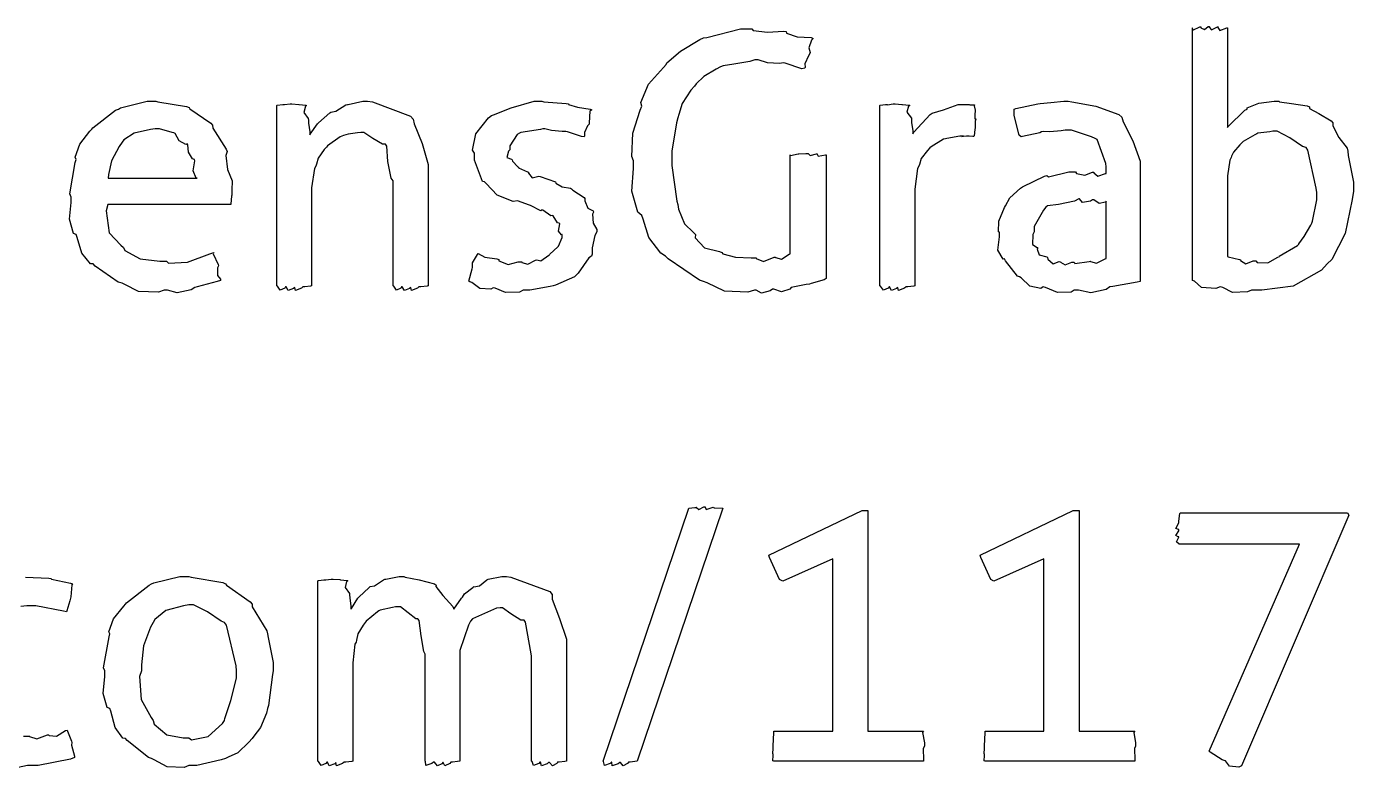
# Model space of a CAD drawing. Extents: x 1.97 to 9.39, y 0.66 to 7.28.
# Drawn here: x 4.588 to 5.216, y 1.148 to 1.499 of the extents above; entities that cross this region are included whole.
import ezdxf

# ---------------------------------------------------------------- set-up
doc = ezdxf.new("R2010")
doc.units = 0
doc.layers.get('0').update_dxf_attribs({"linetype": 'CONTINUOUS'})

msp = doc.modelspace()

# ---------------------------------------------------------------- linework, layer by layer
at = {"color": 0}
for points in [[(4.94928, 1.43847), (4.94943, 1.43815), (4.95301, 1.43892), (4.9534, 1.43892), (4.9534, 1.43892), (4.95665, 1.43912), (4.95774, 1.43912), (4.95768, 1.43912), (4.95871, 1.43821), (4.96169, 1.43896), (4.96208, 1.43892), (4.96197, 1.43886), (4.96251, 1.43782), (4.96587, 1.43853), (4.96619, 1.43847), (4.96619, 1.37988), (4.96528, 1.37934), (4.9591, 1.3775), (4.95839, 1.37728), (4.95687, 1.37706), (4.95047, 1.37587), (4.94971, 1.37576), (4.94911, 1.37489), (4.94515, 1.37359), (4.94157, 1.37495), (4.94081, 1.37489), (4.93983, 1.37408), (4.9356, 1.37305), (4.93317, 1.37446), (4.93235, 1.37446), (4.92914, 1.37348), (4.91813, 1.37402), (4.91, 1.37793), (4.90826, 1.37858), (4.90636, 1.37912), (4.89144, 1.38921), (4.89025, 1.39051), (4.88807, 1.39187), (4.88232, 1.39936), (4.87961, 1.40799), (4.87896, 1.40983), (4.87717, 1.41129), (4.87429, 1.42133), (4.87506, 1.43207), (4.87506, 1.43565), (4.87424, 1.43778), (4.87478, 1.44883), (4.87831, 1.45958), (4.87896, 1.46149), (4.87847, 1.46326), (4.88217, 1.47194), (4.88921, 1.47988), (4.89046, 1.48122), (4.89079, 1.48199), (4.89725, 1.48753), (4.90653, 1.49311), (4.90826, 1.49382), (4.90983, 1.49403), (4.92572, 1.49815), (4.93104, 1.49815), (4.93175, 1.49729), (4.93847, 1.49653), (4.94613, 1.49707), (4.94732, 1.49685), (4.94743, 1.4961), (4.95247, 1.49436), (4.95915, 1.49397), (4.96012, 1.4936), (4.95931, 1.49274), (4.95806, 1.4891), (4.95876, 1.48699), (4.95861, 1.48643), (4.95785, 1.48529), (4.95617, 1.4815), (4.95632, 1.47993), (4.95622, 1.47949), (4.95475, 1.47928), (4.94689, 1.48193), (4.94601, 1.4821), (4.94422, 1.48167), (4.93847, 1.48204), (4.93403, 1.4834), (4.93257, 1.4834), (4.93012, 1.48264), (4.92253, 1.48139), (4.91749, 1.48068), (4.91629, 1.48014), (4.91428, 1.47911), (4.90842, 1.47553), (4.90479, 1.47206), (4.90392, 1.47103), (4.90224, 1.46918), (4.89806, 1.46283), (4.89654, 1.45757), (4.89611, 1.45606), (4.89535, 1.45372), (4.89328, 1.44021), (4.89328, 1.43565), (4.89324, 1.43338), (4.89561, 1.4165), (4.89611, 1.41504), (4.89632, 1.41276), (4.89925, 1.40587), (4.90349, 1.40169), (4.90435, 1.40072), (4.90429, 1.39919), (4.90875, 1.39447), (4.91575, 1.39274), (4.91694, 1.39225), (4.91732, 1.39165), (4.92339, 1.39008), (4.93072, 1.38965), (4.93321, 1.38965), (4.93317, 1.38943), (4.93653, 1.38807), (4.94168, 1.39003), (4.94233, 1.39008), (4.94233, 1.38981), (4.94515, 1.38911), (4.94879, 1.3915), (4.94928, 1.3916), (4.94928, 1.43847)], [(5.13965, 1.49858), (5.13949, 1.49849), (5.13981, 1.49744), (5.14318, 1.49903), (5.14356, 1.49903), (5.14356, 1.49869), (5.14535, 1.49778), (5.14708, 1.49924), (5.14768, 1.49924), (5.14757, 1.49897), (5.14871, 1.49772), (5.15142, 1.49908), (5.15181, 1.49903), (5.15164, 1.49881), (5.15261, 1.49735), (5.15582, 1.49864), (5.15614, 1.49858), (5.15614, 1.4515), (5.15647, 1.45188), (5.16439, 1.45958), (5.16547, 1.46018), (5.16558, 1.46078), (5.17096, 1.46289), (5.17822, 1.46386), (5.18067, 1.46386), (5.18088, 1.46354), (5.18653, 1.46272), (5.1939, 1.46169), (5.19499, 1.46126), (5.19499, 1.46044), (5.19938, 1.45801), (5.20529, 1.45454), (5.20606, 1.45367), (5.206, 1.45215), (5.20893, 1.44672), (5.21278, 1.44162), (5.21322, 1.44021), (5.21332, 1.43821), (5.21582, 1.42557), (5.21582, 1.42133), (5.21528, 1.41738), (5.21192, 1.40126), (5.20551, 1.38889), (5.20344, 1.38683), (5.20074, 1.3839), (5.18733, 1.37625), (5.17253, 1.37446), (5.16764, 1.37446), (5.16564, 1.37364), (5.15858, 1.37337), (5.15397, 1.37576), (5.15267, 1.37598), (5.15072, 1.37527), (5.14393, 1.37571), (5.14051, 1.37874), (5.13965, 1.37902), (5.13965, 1.49858)], [(4.62631, 1.41504), (4.62543, 1.412), (4.62685, 1.40164), (4.63249, 1.39572), (4.63368, 1.39464), (4.63439, 1.39324), (4.64154, 1.38921), (4.65093, 1.38813), (4.65408, 1.38813), (4.65506, 1.38715), (4.66401, 1.3877), (4.67464, 1.3916), (4.67643, 1.39225), (4.67617, 1.39165), (4.6785, 1.38661), (4.6786, 1.38596), (4.67817, 1.38498), (4.67822, 1.38129), (4.67964, 1.37961), (4.67969, 1.37902), (4.67796, 1.37847), (4.66862, 1.37598), (4.66754, 1.37576), (4.66575, 1.37462), (4.65918, 1.37316), (4.65451, 1.37446), (4.653, 1.37446), (4.65022, 1.37353), (4.64079, 1.37381), (4.63439, 1.37717), (4.63303, 1.37771), (4.63124, 1.37815), (4.62022, 1.38585), (4.61936, 1.38683), (4.61806, 1.38694), (4.61404, 1.39193), (4.61176, 1.39942), (4.61133, 1.40072), (4.61003, 1.40126), (4.60818, 1.40799), (4.60894, 1.4159), (4.60894, 1.41851), (4.60824, 1.42008), (4.61089, 1.43494), (4.61133, 1.43631), (4.61083, 1.43733), (4.61301, 1.44347), (4.61783, 1.44965), (4.61871, 1.45062), (4.61919, 1.45128), (4.62999, 1.45964), (4.63129, 1.46018), (4.63232, 1.46078), (4.64486, 1.46386), (4.64908, 1.46386), (4.65001, 1.46354), (4.66357, 1.46138), (4.66471, 1.46083), (4.6651, 1.46029), (4.67503, 1.4535), (4.67578, 1.45258), (4.67606, 1.45117), (4.68229, 1.44125), (4.68272, 1.44), (4.68207, 1.43815), (4.68294, 1.43153), (4.68511, 1.42617), (4.68511, 1.42438), (4.685, 1.42344), (4.6849, 1.41982), (4.6849, 1.41937), (4.68479, 1.41889), (4.68446, 1.41536), (4.68446, 1.41504), (4.62631, 1.41504)], [(4.70628, 1.46192), (4.70628, 1.46192), (4.70649, 1.46197), (4.7091, 1.46235), (4.70996, 1.46235), (4.70996, 1.46229), (4.71257, 1.46257), (4.71343, 1.46257), (4.71343, 1.46257), (4.71664, 1.4624), (4.7169, 1.46235), (4.7169, 1.46235), (4.72006, 1.46203), (4.72038, 1.46192), (4.71978, 1.46158), (4.71907, 1.45861), (4.72114, 1.45574), (4.72125, 1.45497), (4.72131, 1.45356), (4.7219, 1.44943), (4.7219, 1.44803), (4.72206, 1.44835), (4.72558, 1.45324), (4.72601, 1.45367), (4.72601, 1.45367), (4.73133, 1.45833), (4.73188, 1.45865), (4.73188, 1.45865), (4.73415, 1.45921), (4.73893, 1.46213), (4.73969, 1.46235), (4.73996, 1.4624), (4.7469, 1.46386), (4.74924, 1.46386), (4.75157, 1.46354), (4.76953, 1.45682), (4.77072, 1.4554), (4.77121, 1.45324), (4.77501, 1.4439), (4.77789, 1.43397), (4.77789, 1.43067), (4.77789, 1.37641), (4.7774, 1.37636), (4.77447, 1.37598), (4.77354, 1.37598), (4.77285, 1.37538), (4.77007, 1.37419), (4.76975, 1.37576), (4.76964, 1.37576), (4.7691, 1.37516), (4.76665, 1.37419), (4.76563, 1.37598), (4.76531, 1.37598), (4.76497, 1.37543), (4.76286, 1.37446), (4.76167, 1.37636), (4.76139, 1.37641), (4.76139, 1.42611), (4.76031, 1.4274), (4.75885, 1.43528), (4.75831, 1.44254), (4.75771, 1.44347), (4.75629, 1.44347), (4.75174, 1.44629), (4.7474, 1.44911), (4.74599, 1.44911), (4.74447, 1.44889), (4.74001, 1.44829), (4.73779, 1.44764), (4.73708, 1.44737), (4.73617, 1.447), (4.73025, 1.44276), (4.72971, 1.44217), (4.72862, 1.44097), (4.72581, 1.4369), (4.72504, 1.43403), (4.72472, 1.43306), (4.72407, 1.43207), (4.72276, 1.4229), (4.72276, 1.41982), (4.72276, 1.37641), (4.72228, 1.37636), (4.71951, 1.37598), (4.71864, 1.37598), (4.71789, 1.37538), (4.71506, 1.37419), (4.71479, 1.37576), (4.71474, 1.37576), (4.71419, 1.37516), (4.71164, 1.37419), (4.71072, 1.37598), (4.71039, 1.37598), (4.71007, 1.37543), (4.70785, 1.37446), (4.7066, 1.37636), (4.70628, 1.37641), (4.70628, 1.46192)], [(4.80154, 1.39182), (4.80154, 1.39182), (4.80464, 1.39008), (4.81039, 1.38921), (4.81131, 1.389), (4.81142, 1.38824), (4.81569, 1.38661), (4.82053, 1.38791), (4.82215, 1.38791), (4.82221, 1.38748), (4.82514, 1.38672), (4.82872, 1.38867), (4.82932, 1.38878), (4.82932, 1.38878), (4.83117, 1.38829), (4.83496, 1.39094), (4.83539, 1.39117), (4.83544, 1.39139), (4.83925, 1.39492), (4.83951, 1.39529), (4.83951, 1.39529), (4.84125, 1.39936), (4.84125, 1.40072), (4.84104, 1.40067), (4.83963, 1.4024), (4.84017, 1.40582), (4.83996, 1.40614), (4.83903, 1.40636), (4.83703, 1.40961), (4.83669, 1.40983), (4.83589, 1.40961), (4.83214, 1.41228), (4.83171, 1.41243), (4.83128, 1.412), (4.82639, 1.41444), (4.82585, 1.41461), (4.82021, 1.41678), (4.81814, 1.41639), (4.81049, 1.41937), (4.80533, 1.42486), (4.80458, 1.42567), (4.80365, 1.42589), (4.79981, 1.43599), (4.79981, 1.43935), (4.79893, 1.44065), (4.80051, 1.44851), (4.80647, 1.45606), (4.80783, 1.45714), (4.80881, 1.45736), (4.81722, 1.46078), (4.82807, 1.46386), (4.83171, 1.46386), (4.83268, 1.46354), (4.84321, 1.46278), (4.84429, 1.46257), (4.84424, 1.46229), (4.84853, 1.46099), (4.85454, 1.46007), (4.85536, 1.45975), (4.85444, 1.45921), (4.85417, 1.45361), (4.85406, 1.45301), (4.85335, 1.45215), (4.85189, 1.449), (4.85189, 1.44737), (4.85167, 1.44694), (4.85053, 1.4471), (4.84386, 1.44933), (4.84299, 1.44954), (4.84131, 1.44949), (4.83626, 1.45008), (4.83317, 1.45085), (4.83214, 1.45085), (4.831, 1.45047), (4.82183, 1.44906), (4.82107, 1.44868), (4.81999, 1.44808), (4.81651, 1.44271), (4.81651, 1.44086), (4.81586, 1.44021), (4.81511, 1.43718), (4.81739, 1.43642), (4.8176, 1.43608), (4.81776, 1.43544), (4.82032, 1.43289), (4.82064, 1.43261), (4.82069, 1.43235), (4.82497, 1.43044), (4.82542, 1.43024), (4.82531, 1.42974), (4.82704, 1.42768), (4.83035, 1.42844), (4.83083, 1.42828), (4.83822, 1.42567), (4.83826, 1.42503), (4.84125, 1.42329), (4.84521, 1.42275), (4.84581, 1.42242), (4.84636, 1.42176), (4.85167, 1.41835), (4.85211, 1.41786), (4.852, 1.41678), (4.85351, 1.41325), (4.85596, 1.412), (4.85622, 1.41135), (4.85568, 1.41037), (4.85596, 1.40619), (4.85775, 1.4031), (4.85775, 1.40201), (4.85682, 1.40033), (4.85547, 1.39453), (4.85553, 1.39139), (4.85514, 1.39051), (4.85389, 1.38971), (4.84896, 1.38249), (4.84819, 1.38184), (4.84717, 1.38081), (4.83822, 1.37674), (4.83713, 1.37641), (4.83556, 1.37608), (4.82596, 1.37446), (4.82281, 1.37446), (4.82107, 1.37353), (4.81456, 1.37326), (4.80968, 1.37538), (4.80871, 1.37554), (4.80751, 1.37484), (4.80236, 1.37516), (4.7985, 1.37809), (4.79764, 1.37836), (4.7971, 1.37874), (4.79872, 1.38455), (4.79893, 1.38509), (4.79893, 1.38509), (4.79893, 1.38742), (4.80126, 1.39128), (4.80154, 1.39182)], [(5.09885, 1.43283), (5.09858, 1.4344), (5.09451, 1.44569), (5.09364, 1.44629), (5.09179, 1.44694), (5.08242, 1.45019), (5.07932, 1.45019), (5.07753, 1.44987), (5.07215, 1.44943), (5.06912, 1.44949), (5.06825, 1.44933), (5.06739, 1.44889), (5.05925, 1.44721), (5.05849, 1.44694), (5.05757, 1.44775), (5.05524, 1.45708), (5.05524, 1.46018), (5.05604, 1.46044), (5.06646, 1.46268), (5.0676, 1.46278), (5.0676, 1.46272), (5.07264, 1.46322), (5.07878, 1.46386), (5.08083, 1.46386), (5.08251, 1.46354), (5.09392, 1.46149), (5.10476, 1.45757), (5.10622, 1.45628), (5.10678, 1.45415), (5.11139, 1.44515), (5.1149, 1.43544), (5.1149, 1.43218), (5.1149, 1.37858), (5.1135, 1.3782), (5.102, 1.37619), (5.10058, 1.37598), (5.09885, 1.37468), (5.09158, 1.37321), (5.08561, 1.37446), (5.08365, 1.37446), (5.08214, 1.37348), (5.07568, 1.37337), (5.06999, 1.37576), (5.0689, 1.37598), (5.06793, 1.37527), (5.06272, 1.37625), (5.0586, 1.38021), (5.05783, 1.38075), (5.05675, 1.38097), (5.05111, 1.38835), (5.05067, 1.38921), (5.05007, 1.38917), (5.04753, 1.39339), (5.04829, 1.39974), (5.04829, 1.40181), (5.04779, 1.40196), (5.04796, 1.40713), (5.05062, 1.41351), (5.05111, 1.41439), (5.05111, 1.41439), (5.05322, 1.41808), (5.05826, 1.42275), (5.05914, 1.42329), (5.05951, 1.4235), (5.06956, 1.42844), (5.07064, 1.42871), (5.0715, 1.42811), (5.08111, 1.43044), (5.08431, 1.43044), (5.08479, 1.42969), (5.08876, 1.42887), (5.09239, 1.43028), (5.09299, 1.43024), (5.09289, 1.43001), (5.09478, 1.42844), (5.09842, 1.42969), (5.09885, 1.42958), (5.09885, 1.43283)], [(4.99169, 1.46192), (4.99169, 1.46192), (4.99186, 1.46197), (4.99431, 1.46235), (4.99517, 1.46235), (4.99522, 1.46218), (4.99794, 1.46257), (4.99886, 1.46257), (4.99886, 1.46257), (5.00201, 1.4624), (5.00233, 1.46235), (5.00233, 1.46235), (5.00553, 1.46203), (5.00581, 1.46192), (5.00521, 1.46158), (5.0045, 1.45865), (5.00657, 1.45589), (5.00667, 1.45518), (5.00672, 1.45378), (5.00732, 1.44982), (5.00732, 1.44846), (5.00782, 1.44922), (5.01546, 1.45757), (5.01644, 1.45822), (5.01644, 1.45817), (5.02175, 1.45979), (5.02881, 1.46235), (5.03119, 1.46235), (5.03119, 1.46235), (5.03331, 1.46235), (5.03401, 1.46235), (5.03424, 1.46213), (5.03624, 1.46218), (5.0364, 1.46213), (5.03624, 1.46169), (5.03683, 1.45958), (5.03683, 1.45888), (5.03668, 1.45806), (5.03662, 1.45551), (5.03706, 1.45546), (5.03706, 1.4554), (5.03683, 1.45443), (5.03683, 1.45167), (5.03683, 1.45128), (5.03657, 1.45047), (5.03624, 1.44749), (5.03618, 1.44715), (5.03575, 1.4471), (5.03396, 1.44737), (5.03336, 1.44737), (5.03267, 1.44732), (5.03049, 1.44721), (5.03119, 1.44737), (5.03119, 1.44737), (5.02951, 1.44726), (5.02339, 1.44629), (5.02274, 1.44607), (5.02181, 1.4459), (5.0159, 1.44228), (5.01535, 1.44174), (5.01421, 1.4406), (5.01129, 1.43674), (5.01047, 1.43397), (5.01014, 1.43306), (5.0095, 1.43207), (5.00819, 1.42225), (5.00819, 1.41894), (5.00819, 1.37641), (5.00771, 1.37636), (5.00493, 1.37598), (5.00407, 1.37598), (5.00331, 1.37538), (5.00049, 1.37419), (5.00022, 1.37576), (5.00017, 1.37576), (4.99962, 1.37516), (4.99712, 1.37419), (4.99631, 1.37598), (4.99604, 1.37598), (4.99567, 1.37543), (4.99338, 1.37446), (4.99203, 1.37636), (4.99169, 1.37641), (4.99169, 1.46192)], [(4.66862, 1.4274), (4.66813, 1.4274), (4.66672, 1.43088), (4.66754, 1.43565), (4.66732, 1.43631), (4.66639, 1.43658), (4.6645, 1.43978), (4.66422, 1.44319), (4.66385, 1.44368), (4.66319, 1.44342), (4.6601, 1.44515), (4.65821, 1.44857), (4.65756, 1.44889), (4.65679, 1.449), (4.65067, 1.45085), (4.64865, 1.45085), (4.64643, 1.45047), (4.63883, 1.44868), (4.6339, 1.44564), (4.63303, 1.44456), (4.63172, 1.44249), (4.6281, 1.43565), (4.62668, 1.42925), (4.62651, 1.4274), (4.66862, 1.4274)], [(5.15614, 1.39031), (5.15647, 1.39014), (5.16189, 1.38889), (5.16243, 1.38878), (5.16238, 1.3884), (5.16488, 1.38694), (5.1684, 1.38835), (5.1696, 1.38835), (5.17031, 1.38753), (5.17524, 1.38737), (5.18001, 1.38997), (5.18088, 1.39031), (5.18072, 1.39057), (5.18935, 1.39551), (5.19, 1.39615), (5.18994, 1.39632), (5.19243, 1.3999), (5.19569, 1.40517), (5.19607, 1.40614), (5.19646, 1.40701), (5.19846, 1.41726), (5.19846, 1.42068), (5.19824, 1.42275), (5.19428, 1.44069), (5.19347, 1.44194), (5.19168, 1.44243), (5.18565, 1.44656), (5.17964, 1.44976), (5.17763, 1.44976), (5.17617, 1.44943), (5.17063, 1.44868), (5.17003, 1.44846), (5.16922, 1.44803), (5.16363, 1.44482), (5.16308, 1.44433), (5.16206, 1.44319), (5.15901, 1.43972), (5.15815, 1.43782), (5.15788, 1.43718), (5.15728, 1.43599), (5.15614, 1.4286), (5.15614, 1.42611), (5.15614, 1.39031)], [(5.09885, 1.41656), (5.09842, 1.41601), (5.09549, 1.41542), (5.09299, 1.41721), (5.09233, 1.41721), (5.09136, 1.41656), (5.08751, 1.4159), (5.08621, 1.41764), (5.08583, 1.41764), (5.08376, 1.41656), (5.07628, 1.41499), (5.07107, 1.41439), (5.07021, 1.41374), (5.06912, 1.41233), (5.06478, 1.40463), (5.06478, 1.40201), (5.06413, 1.40076), (5.06386, 1.39611), (5.06619, 1.39469), (5.06651, 1.39421), (5.06619, 1.39388), (5.06706, 1.39122), (5.07064, 1.39014), (5.07107, 1.38986), (5.07118, 1.38911), (5.07362, 1.38694), (5.07661, 1.38802), (5.07715, 1.38791), (5.0771, 1.38764), (5.07932, 1.38634), (5.08257, 1.3877), (5.08365, 1.3877), (5.08399, 1.38704), (5.09076, 1.38807), (5.09147, 1.38813), (5.09142, 1.38802), (5.09418, 1.38721), (5.09831, 1.38932), (5.09885, 1.38943), (5.09885, 1.41656)], [(4.90132, 1.27116), (4.90132, 1.27116), (4.90408, 1.27159), (4.905, 1.27159), (4.90494, 1.27154), (4.90593, 1.27062), (4.90831, 1.27181), (4.90913, 1.27181), (4.90901, 1.2717), (4.90944, 1.27056), (4.91271, 1.27165), (4.91303, 1.27159), (4.91303, 1.27132), (4.91699, 1.27127), (4.91737, 1.27116), (4.87679, 1.15137), (4.87576, 1.15131), (4.87343, 1.15093), (4.87267, 1.15093), (4.87229, 1.15034), (4.87011, 1.14914), (4.86893, 1.15072), (4.86854, 1.15072), (4.86778, 1.15017), (4.86496, 1.14914), (4.86475, 1.15093), (4.86464, 1.15093), (4.86404, 1.15039), (4.86143, 1.14941), (4.86094, 1.15131), (4.86074, 1.15137), (4.90132, 1.27116)], [(4.96935, 1.16569), (4.96935, 1.24729), (4.94569, 1.23665), (4.94417, 1.23736), (4.93951, 1.24783), (4.93918, 1.24902), (4.98324, 1.27007), (4.98606, 1.27007), (4.98606, 1.16569), (5.01232, 1.16569), (5.01188, 1.16504), (5.01275, 1.16016), (5.01275, 1.15853), (5.01221, 1.15739), (5.01237, 1.15202), (5.01232, 1.15137), (4.94157, 1.15137), (4.94108, 1.15164), (4.94114, 1.15408), (4.94114, 1.15484), (4.94103, 1.15484), (4.94114, 1.15761), (4.94114, 1.15853), (4.94114, 1.15853), (4.94146, 1.16504), (4.94157, 1.16569), (4.96935, 1.16569)], [(5.06933, 1.16569), (5.06933, 1.24729), (5.04568, 1.23665), (5.04417, 1.23736), (5.0395, 1.24783), (5.03917, 1.24902), (5.08322, 1.27007), (5.08604, 1.27007), (5.08604, 1.16569), (5.11231, 1.16569), (5.11187, 1.16504), (5.11274, 1.16016), (5.11274, 1.15853), (5.11219, 1.15739), (5.11236, 1.15202), (5.11231, 1.15137), (5.04156, 1.15137), (5.04107, 1.15164), (5.04112, 1.15408), (5.04112, 1.15484), (5.04101, 1.15484), (5.04112, 1.15761), (5.04112, 1.15853), (5.04112, 1.15853), (5.04144, 1.16504), (5.04156, 1.16569), (5.06933, 1.16569)], [(5.16287, 1.1492), (5.16162, 1.14865), (5.15712, 1.14898), (5.15528, 1.15158), (5.15462, 1.1518), (5.15365, 1.15202), (5.148, 1.15571), (5.14746, 1.15614), (5.19021, 1.25423), (5.13379, 1.25423), (5.1334, 1.25418), (5.132, 1.25526), (5.13314, 1.25743), (5.13314, 1.2577), (5.13292, 1.25765), (5.13183, 1.2583), (5.13314, 1.26047), (5.13314, 1.26118), (5.13297, 1.26107), (5.13183, 1.26156), (5.13314, 1.26421), (5.13314, 1.26508), (5.13314, 1.26508), (5.13368, 1.26872), (5.13379, 1.26899), (5.213, 1.26899), (5.21365, 1.2679), (5.16287, 1.1492)], [(4.66461, 1.14941), (4.66243, 1.14844), (4.6544, 1.14876), (4.64828, 1.15213), (4.64703, 1.15267), (4.64556, 1.15316), (4.63547, 1.16124), (4.63465, 1.16222), (4.63346, 1.16233), (4.62978, 1.16743), (4.62765, 1.17502), (4.62728, 1.17632), (4.62603, 1.17676), (4.62414, 1.18354), (4.62489, 1.19152), (4.62489, 1.19412), (4.62418, 1.19558), (4.62685, 1.21034), (4.62728, 1.2117), (4.62679, 1.21267), (4.62896, 1.21875), (4.63379, 1.22483), (4.63465, 1.2258), (4.63514, 1.2264), (4.64578, 1.23481), (4.64703, 1.23535), (4.64806, 1.23589), (4.66043, 1.23882), (4.66461, 1.23882), (4.66575, 1.2385), (4.68072, 1.23595), (4.68197, 1.23535), (4.6824, 1.23475), (4.69368, 1.22683), (4.69456, 1.2258), (4.69467, 1.22445), (4.7015, 1.21311), (4.70193, 1.2117), (4.70221, 1.20996), (4.70454, 1.19808), (4.70454, 1.19412), (4.70415, 1.19244), (4.70236, 1.17773), (4.70193, 1.17632), (4.70133, 1.1741), (4.69862, 1.16743), (4.69536, 1.16325), (4.69456, 1.16222), (4.69303, 1.16037), (4.68782, 1.15544), (4.68321, 1.15327), (4.68197, 1.15267), (4.6799, 1.15202), (4.6684, 1.14941), (4.66461, 1.14941)], [(4.72575, 1.23687), (4.72575, 1.23687), (4.72597, 1.23693), (4.72857, 1.2373), (4.72944, 1.2373), (4.72944, 1.23725), (4.73204, 1.23752), (4.73292, 1.23752), (4.73292, 1.23752), (4.73611, 1.23736), (4.73639, 1.2373), (4.73639, 1.2373), (4.73953, 1.23698), (4.73986, 1.23687), (4.73926, 1.23655), (4.73856, 1.23362), (4.74061, 1.23085), (4.74072, 1.23014), (4.74078, 1.22873), (4.74137, 1.22477), (4.74137, 1.22342), (4.74154, 1.22374), (4.74468, 1.22862), (4.74507, 1.22906), (4.74507, 1.22906), (4.74994, 1.23372), (4.75049, 1.23405), (4.75049, 1.23405), (4.75244, 1.23438), (4.75678, 1.2373), (4.75743, 1.23752), (4.75782, 1.23752), (4.76417, 1.23882), (4.76633, 1.23882), (4.76699, 1.2385), (4.7736, 1.23725), (4.78082, 1.23541), (4.78174, 1.2347), (4.78147, 1.23405), (4.78478, 1.22993), (4.7895, 1.22466), (4.78999, 1.22342), (4.78999, 1.22342), (4.79368, 1.22862), (4.79411, 1.22906), (4.79411, 1.22906), (4.79508, 1.23069), (4.79899, 1.23372), (4.79953, 1.23405), (4.79953, 1.234), (4.80225, 1.23438), (4.80561, 1.2373), (4.80626, 1.23752), (4.80626, 1.23752), (4.81278, 1.23882), (4.81494, 1.23882), (4.817, 1.2385), (4.8355, 1.23177), (4.83664, 1.23036), (4.83664, 1.22819), (4.84, 1.21891), (4.84337, 1.20915), (4.84337, 1.20584), (4.84337, 1.15137), (4.84256, 1.15131), (4.8399, 1.15093), (4.83903, 1.15093), (4.83876, 1.15039), (4.83669, 1.14914), (4.83535, 1.15072), (4.8349, 1.15072), (4.83425, 1.15017), (4.83154, 1.14914), (4.831, 1.15093), (4.83078, 1.15093), (4.83024, 1.15039), (4.82781, 1.14941), (4.82715, 1.15131), (4.82688, 1.15137), (4.82688, 1.20106), (4.82661, 1.20231), (4.82394, 1.21728), (4.8234, 1.21821), (4.82178, 1.21826), (4.81706, 1.22119), (4.81315, 1.22407), (4.8119, 1.22407), (4.81028, 1.2238), (4.79889, 1.21886), (4.79801, 1.21777), (4.79693, 1.21587), (4.79281, 1.20383), (4.79281, 1.19976), (4.79281, 1.15137), (4.79178, 1.15131), (4.78944, 1.15093), (4.78868, 1.15093), (4.78814, 1.15034), (4.78575, 1.14914), (4.785, 1.15072), (4.78478, 1.15072), (4.78444, 1.15017), (4.78233, 1.14914), (4.78082, 1.15093), (4.78043, 1.15093), (4.77968, 1.15039), (4.77681, 1.14941), (4.77669, 1.15137), (4.77653, 1.15137), (4.77653, 1.20215), (4.77582, 1.20329), (4.77458, 1.21083), (4.7736, 1.21799), (4.77306, 1.21886), (4.77208, 1.2188), (4.76481, 1.2245), (4.76243, 1.2245), (4.76101, 1.22423), (4.75521, 1.22287), (4.75461, 1.22255), (4.75396, 1.22211), (4.74854, 1.21777), (4.7481, 1.21712), (4.74712, 1.21587), (4.74468, 1.2117), (4.74403, 1.20877), (4.74376, 1.20779), (4.74322, 1.20681), (4.74224, 1.19797), (4.74224, 1.19499), (4.74224, 1.15137), (4.74175, 1.15131), (4.73899, 1.15093), (4.73812, 1.15093), (4.73736, 1.15034), (4.73454, 1.14914), (4.73426, 1.15072), (4.73421, 1.15072), (4.73367, 1.15012), (4.73112, 1.14914), (4.73019, 1.15093), (4.72987, 1.15093), (4.72954, 1.15039), (4.72732, 1.14941), (4.72607, 1.15131), (4.72575, 1.15137), (4.72575, 1.23687)], [(4.66461, 1.16243), (4.66596, 1.16151), (4.67378, 1.16314), (4.68061, 1.16932), (4.68153, 1.17068), (4.68169, 1.17166), (4.68457, 1.18012), (4.68718, 1.19065), (4.68718, 1.19412), (4.68707, 1.19651), (4.68246, 1.21577), (4.68153, 1.21712), (4.67985, 1.21767), (4.67339, 1.22206), (4.66678, 1.22537), (4.66461, 1.22537), (4.66217, 1.22499), (4.65381, 1.22277), (4.64854, 1.21853), (4.64768, 1.21712), (4.64649, 1.2149), (4.64318, 1.206), (4.64225, 1.1971), (4.64225, 1.19412), (4.64128, 1.19157), (4.64208, 1.18066), (4.64675, 1.17209), (4.64768, 1.17068), (4.64828, 1.16889), (4.65419, 1.16385), (4.662, 1.16243), (4.66461, 1.16243)]]:
    msp.add_lwpolyline(points, close=True, dxfattribs=at)
for points in [[(4.58735, 1.2385), (4.59836, 1.23812), (4.59928, 1.23796), (4.59961, 1.23758), (4.60867, 1.23568), (4.60949, 1.23535), (4.60921, 1.23486), (4.60872, 1.22927), (4.60861, 1.22862), (4.60829, 1.22738), (4.60688, 1.2226), (4.60667, 1.22211), (4.60525, 1.22249), (4.59229, 1.22493), (4.588, 1.22493), (4.58507, 1.22461)], [(4.58632, 1.1633), (4.58931, 1.1633), (4.58925, 1.16309), (4.59267, 1.162), (4.59771, 1.16385), (4.59842, 1.16395), (4.59847, 1.16363), (4.60194, 1.16325), (4.60633, 1.16591), (4.6071, 1.16612), (4.6071, 1.16612), (4.60721, 1.16569), (4.6091, 1.16092), (4.60926, 1.16027), (4.60915, 1.15896), (4.61051, 1.15375), (4.61057, 1.1531), (4.60856, 1.15234), (4.59326, 1.14941), (4.58822, 1.14941), (4.58382, 1.14844)]]:
    msp.add_lwpolyline(points, dxfattribs=at)

doc.saveas('drawing.dxf')
